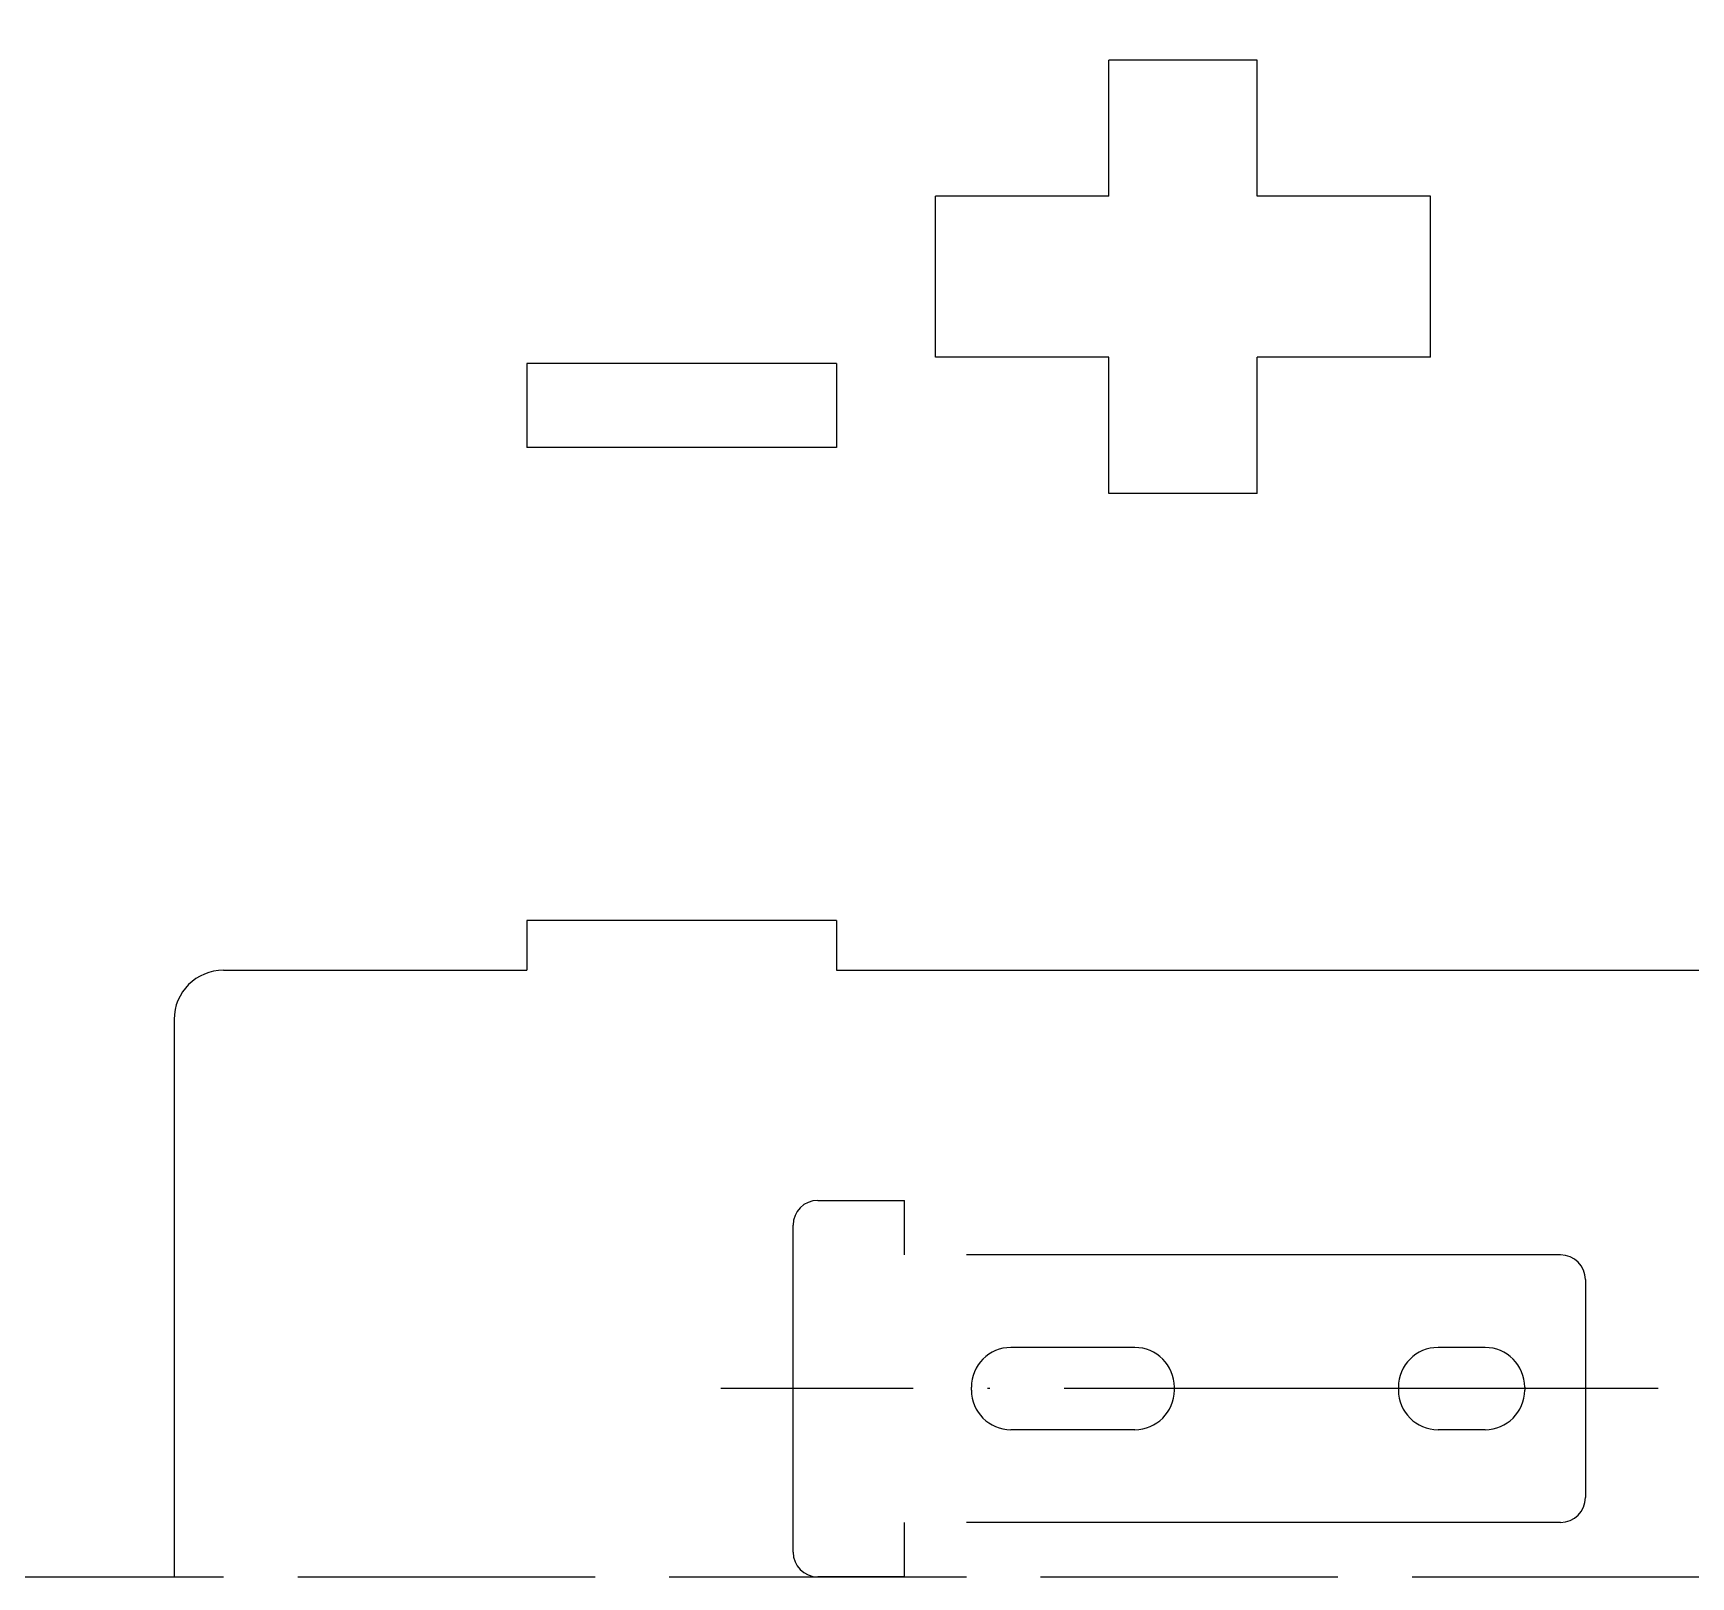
# Model space of a CAD drawing. Extents: x -10 to 271, y -10 to 180.
# Drawn here: x 139.3 to 206.3, y 0 to 62.3 of the extents above; entities that cross this region are included whole.
import ezdxf

# ---------------------------------------------------------------- set-up
doc = ezdxf.new("R2010")
doc.units = 0
doc.linetypes.add('ACAD_ISO02W100', pattern=[15, 12, -3])
doc.linetypes.add('ACAD_ISO04W100', pattern=[30, 24, -3, 0, -3])
doc.layers.get('0').update_dxf_attribs({"linetype": 'CONTINUOUS'})
doc.layers.add('RAW', color=10, linetype='CONTINUOUS')

msp = doc.modelspace()

# ---------------------------------------------------------------- linework, layer by layer
for p, q in [((188.75, 61.25), (182.75, 61.25)), ((182.75, 55.75), (182.75, 61.25)), ((188.75, 55.75), (188.75, 61.25)), ((175.75, 49.25), (175.75, 55.75)), ((182.75, 55.75), (175.75, 55.75)), ((195.75, 55.75), (188.75, 55.75)), ((195.75, 49.25), (195.75, 55.75)), ((171.75, 49), (159.25, 49)), ((159.25, 49), (159.25, 45.6)), ((171.75, 49), (171.75, 45.6)), ((182.75, 49.25), (175.75, 49.25)), ((182.75, 43.75), (182.75, 49.25)), ((195.75, 49.25), (188.75, 49.25)), ((188.75, 43.75), (188.75, 49.25)), ((171.75, 45.6), (159.25, 45.6)), ((188.75, 43.75), (182.75, 43.75)), ((171.75, 26.5), (159.25, 26.5)), ((159.25, 26.5), (159.25, 24.5)), ((171.75, 26.5), (171.75, 24.5)), ((147, 24.5), (159.25, 24.5)), ((171.75, 24.5), (220, 24.5)), ((145, 22.5), (145, 0)), ((171, 15.2), (174.5, 15.2)), ((174.5, 13), (174.5, 15.2)), ((170, 1), (170, 14.2)), ((202, 12), (202, 3.2)), ((177.2, 7.54), (177.2, 7.66)), ((185.4, 7.54), (185.4, 7.66)), ((194.45, 7.66), (194.45, 7.54)), ((199.55, 7.66), (199.55, 7.54)), ((174.5, 0), (174.5, 2.2)), ((111, 0), (145, 0)), ((174.5, 0), (171, 0))]:
    msp.add_line(p, q)
at = {"linetype": 'ACAD_ISO04W100'}
for p, q in [((201, 13), (174.5, 13)), ((183.8, 9.26), (178.8, 9.26)), ((197.95, 9.26), (196.05, 9.26)), ((204.946, 7.6), (167.085, 7.6)), ((183.8, 5.94), (178.8, 5.94)), ((197.95, 5.94), (196.05, 5.94)), ((201, 2.2), (174.5, 2.2))]:
    msp.add_line(p, q, dxfattribs=at)
for centre, radius, start, end in [((147, 22.5), 2, 90, 180), ((171, 14.2), 1, 90, 180), ((201, 12), 1, 0, 90), ((178.8, 7.66), 1.6, 90, 180), ((183.8, 7.66), 1.6, 0, 90), ((196.05, 7.66), 1.6, 90, 180), ((197.95, 7.66), 1.6, 0, 90), ((178.8, 7.54), 1.6, 180, 270), ((183.8, 7.54), 1.6, 270, 0), ((196.05, 7.54), 1.6, 180, 270), ((197.95, 7.54), 1.6, 270, 0), ((201, 3.2), 1, 270, 0), ((171, 1), 1, 180, 270)]:
    msp.add_arc(centre, radius, start, end)
at = {"layer": 'RAW', "linetype": 'ACAD_ISO02W100'}
msp.add_lwpolyline([(0, 0), (256, 0), (256, 149), (0, 149)], close=True, dxfattribs=at)

doc.saveas('drawing.dxf')
